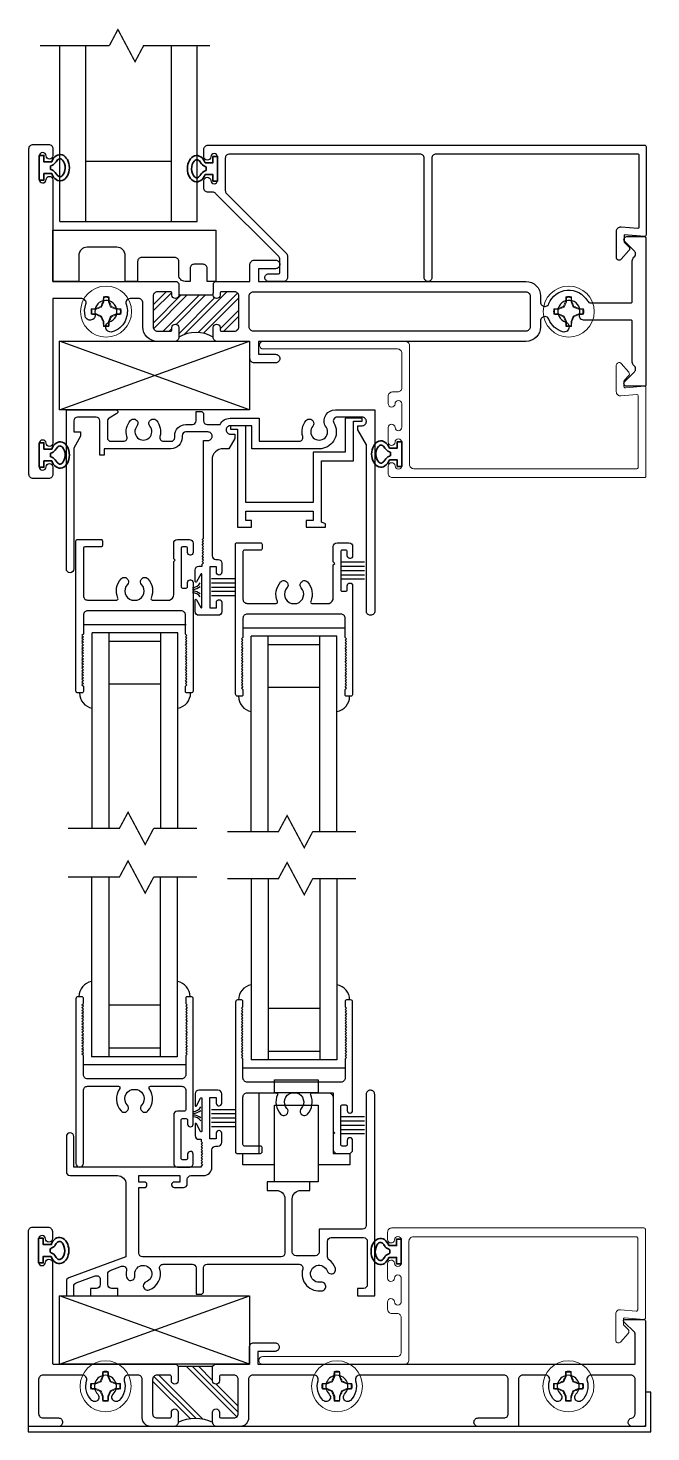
# Model space of a CAD drawing. Extents: x -138 to 168, y -127 to 80.
# Drawn here: x -7.77 to -3.23, y 46.17 to 56.42 of the extents above; entities that cross this region are included whole.
import ezdxf

# ---------------------------------------------------------------- set-up
doc = ezdxf.new("R2010")
doc.units = 0
doc.header["$MEASUREMENT"] = 0
doc.layers.get('0').update_dxf_attribs({"linetype": 'CONTINUOUS'})
doc.layers.add('ALUM-RED', color=1, linetype='CONTINUOUS', lineweight=9)
doc.layers.add('PROFILE NUMBER', color=150, linetype='CONTINUOUS', lineweight=35)
for name, color, linetype in [('FRAME', 1, 'CONTINUOUS'), ('GLASS', 7, 'CONTINUOUS'), ('GLAZING', 7, 'CONTINUOUS'), ('MISC', 7, 'CONTINUOUS'), ('SEAL', 7, 'CONTINUOUS'), ('SETTING_BLOCK', 4, 'CONTINUOUS'), ('TEXT', 7, 'CONTINUOUS'), ('VENT', 5, 'CONTINUOUS')]:
    doc.layers.add(name, color=color, linetype=linetype)

# ---------------------------------------------------------------- blocks, each defined once
blk = doc.blocks.new('2001 Block Sill')
blk.add_lwpolyline([(0.469, -0.927), (0.481, -0.915), (0.481, -0.736, -0.414214), (0.508, -0.709), (1.179, -0.709, -0.500943), (1.205, -0.744, 0.561043), (1.348, -0.902, 0.516447), (1.369, -0.856), (1.369, -0.855, 0.318358), (1.336, -0.84, -2.17601), (1.383, -0.758, 0.318358), (1.413, -0.779), (1.413, -0.779, 0.516447), (1.443, -0.738, 0.153486), (1.398, -0.678, -0.240816), (1.386, -0.656), (1.386, -0.542, -0.414214), (1.413, -0.515), (1.649, -0.515, -0.414214), (1.676, -0.542), (1.676, -0.858, -0.414214), (1.649, -0.885), (1.605, -0.885), (1.605, -0.939), (1.73, -0.939), (1.73, 0.53, 0.414214), (1.7, 0.561), (1.699, 0.561, 0.414214), (1.668, 0.53), (1.668, -0.426, -0.414214), (1.641, -0.453), (1.324, -0.453), (1.324, -0.62, -0.414214), (1.297, -0.647), (1.156, -0.647, -0.414214), (1.129, -0.62), (1.129, -0.232, -0.414214), (1.191, -0.17), (1.258, -0.17), (1.258, -0.108), (0.946, -0.108), (0.946, -0.17), (1.013, -0.17, -0.414214), (1.075, -0.232), (1.075, -0.628, -0.414214), (1.048, -0.655), (0.036, -0.655, -0.414214), (0.009, -0.628), (0.009, -0.149), (0.049, -0.149, 0.414214), (0.069, -0.13), (0.069, -0.128, 0.414214), (0.049, -0.109), (0.009, -0.109), (0.009, -0.062), (0.309, -0.062), (0.309, -0.109), (0.268, -0.109, 0.414214), (0.249, -0.128), (0.249, -0.13, 0.414214), (0.268, -0.149), (0.336, -0.149, 0.414214), (0.363, -0.122), (0.363, -0.089, -0.414214), (0.39, -0.062), (0.481, -0.062, 0.414214), (0.543, 0), (0.543, 0.126, -0.414214), (0.57, 0.153), (0.587, 0.153, 0.414214), (0.614, 0.18), (0.614, 0.247, 0.414214), (0.595, 0.267), (0.594, 0.267, 0.414214), (0.574, 0.247), (0.574, 0.207), (0.527, 0.207), (0.527, 0.507), (0.574, 0.507), (0.574, 0.466, 0.414214), (0.594, 0.447), (0.595, 0.447, 0.414214), (0.614, 0.466), (0.614, 0.534, 0.414214), (0.587, 0.561), (0.447, 0.561, 0.414214), (0.42, 0.534), (0.42, 0.45, 0.782609), (0.43, 0.447), (0.46, 0.504, -0.782609), (0.469, 0.502), (0.469, 0.262, -0.782609), (0.46, 0.26), (0.43, 0.317, 0.782609), (0.42, 0.314), (0.42, 0.23, 0.414214), (0.447, 0.203), (0.465, 0.203), (0.465, 0.188), (0.475, 0.178), (0.465, 0.168), (0.475, 0.158), (0.465, 0.148), (0.475, 0.138), (0.465, 0.128), (0.475, 0.118), (0.465, 0.108), (0.475, 0.098), (0.465, 0.088), (0.475, 0.078), (0.465, 0.068), (0.475, 0.058), (0.465, 0.048), (0.475, 0.038), (0.465, 0.028), (0.475, 0.018), (0.465, 0.008), (0.465, 0), (-0.465, 0), (-0.465, 0.223, 0.414214), (-0.492, 0.25), (-0.493, 0.25, 0.414214), (-0.519, 0.223), (-0.519, -0.035, 0.414214), (-0.492, -0.062), (-0.146, -0.062, -0.414214), (-0.084, -0.124), (-0.084, -0.655), (-0.502, -0.808, 0.314924), (-0.519, -0.833), (-0.519, -0.939), (-0.465, -0.939), (-0.465, -0.871, -0.314924), (-0.448, -0.845), (-0.308, -0.794, -0.521001), (-0.272, -0.819), (-0.272, -0.858, -0.414214), (-0.299, -0.885), (-0.344, -0.885), (-0.344, -0.939), (-0.144, -0.939), (-0.144, -0.885), (-0.19, -0.885, -0.414214), (-0.217, -0.858), (-0.217, -0.78, -0.314924), (-0.2, -0.755), (-0.116, -0.724, -0.585187), (-0.08, -0.755, 0.096326), (-0.08, -0.802, 0.516447), (-0.034, -0.823), (-0.034, -0.823, 0.318358), (-0.019, -0.791, -2.17601), (0.063, -0.838, 0.318358), (0.042, -0.867), (0.042, -0.868, 0.516447), (0.084, -0.897, 0.399856), (0.162, -0.744, -0.500943), (0.188, -0.709), (0.4, -0.709, -0.414214), (0.427, -0.736), (0.427, -0.927)], format="xyb", close=True)
blk = doc.blocks.new('2000 Block Head')
blk.add_lwpolyline([(-0.049, 1.488), (-0.037, 1.476), (-0.037, 1.419, 0.414214), (-0.01, 1.392), (0.084, 1.392, -0.288631), (0.157, 1.438), (0.37, 1.438), (0.37, 1.27), (0.661, 1.27, 0.500943), (0.687, 1.305, -0.254791), (0.712, 1.422, -0.516447), (0.763, 1.417), (0.763, 1.416, -0.318358), (0.76, 1.381, 2.17601), (0.854, 1.381, -0.081588), (0.849, 1.389, -0.529011), (0.925, 1.5), (1.213, 1.5), (1.213, 0.03, -0.414214), (1.183, 0), (1.181, 0, -0.414214), (1.151, 0.03), (1.151, 1.244), (1.088, 1.353), (1.088, 1.384), (1.121, 1.384, 0.414214), (1.151, 1.414), (1.151, 1.416, 0.414214), (1.121, 1.446), (0.937, 1.446, 0.585024), (0.914, 1.405, -0.543308), (0.823, 1.216), (0.316, 1.216), (0.316, 1.384), (0.16, 1.384, 0.414214), (0.129, 1.354), (0.129, 1.353, 0.414214), (0.16, 1.322), (0.191, 1.322), (0.191, 1.291), (0.148, 1.216), (0.107, 1.216, 0.414214), (0.026, 1.135), (0.026, 0.435, 0.414214), (0.053, 0.408), (0.07, 0.408, -0.414214), (0.097, 0.381), (0.097, 0.314, -0.414214), (0.078, 0.294), (0.077, 0.294, -0.414214), (0.057, 0.314), (0.057, 0.354), (0.01, 0.354), (0.01, 0.054), (0.057, 0.054), (0.057, 0.095, -0.414214), (0.077, 0.114), (0.078, 0.114, -0.414214), (0.097, 0.095), (0.097, 0.027, -0.414214), (0.07, 0), (-0.07, 0, -0.414214), (-0.097, 0.027), (-0.097, 0.112, -0.782609), (-0.088, 0.114), (-0.057, 0.057, 0.782609), (-0.048, 0.059), (-0.048, 0.299, 0.782609), (-0.057, 0.301), (-0.088, 0.244, -0.782609), (-0.097, 0.246), (-0.097, 0.331, -0.414214), (-0.07, 0.358), (-0.046, 0.358), (-0.046, 0.373), (-0.036, 0.383), (-0.046, 0.393), (-0.036, 0.403), (-0.046, 0.413), (-0.036, 0.423), (-0.046, 0.433), (-0.036, 0.443), (-0.046, 0.453), (-0.036, 0.463), (-0.046, 0.473), (-0.036, 0.483), (-0.046, 0.493), (-0.036, 0.503), (-0.046, 0.513), (-0.036, 0.523), (-0.046, 0.533), (-0.036, 0.543), (-0.046, 0.553), (-0.039, 0.56), (-0.036, 0.56), (-0.036, 1.276), (-0.005, 1.276, 0.414214), (0.026, 1.307), (0.026, 1.308, 0.414214), (-0.005, 1.338), (-0.166, 1.338, 0.414214), (-0.193, 1.311), (-0.193, 1.297, -0.414214), (-0.274, 1.216), (-0.762, 1.216), (-0.762, 1.17), (-0.792, 1.17), (-0.792, 1.419, 0.414214), (-0.819, 1.446), (-0.956, 1.446, 0.414214), (-0.983, 1.419), (-0.983, 1.338), (-0.933, 1.338), (-0.933, 1.307), (-0.983, 1.22), (-0.983, 0.338, -0.414214), (-1.01, 0.311), (-1.01, 0.311, -0.414214), (-1.037, 0.338), (-1.037, 1.5), (-0.677, 1.5, -0.767327), (-0.669, 1.472), (-0.725, 1.44, 0.267949), (-0.738, 1.417), (-0.738, 1.297, 0.414214), (-0.711, 1.27), (-0.621, 1.27, 0.500943), (-0.595, 1.305, -0.254791), (-0.57, 1.422, -0.516447), (-0.519, 1.417), (-0.519, 1.416, -0.318358), (-0.522, 1.381, 2.17601), (-0.428, 1.381, -0.318358), (-0.431, 1.416), (-0.431, 1.417, -0.516447), (-0.38, 1.422, -0.254791), (-0.355, 1.305, 0.500943), (-0.329, 1.27), (-0.274, 1.27, 0.414214), (-0.247, 1.297), (-0.247, 1.311, -0.414214), (-0.166, 1.392), (-0.118, 1.392, 0.414214), (-0.091, 1.419), (-0.091, 1.488)], format="xyb", close=True)
blk = doc.blocks.new('2012 fixed rail')
blk.add_lwpolyline([(-0.313, -0.236, -0.414214), (-0.286, -0.263), (-0.286, -0.617, -0.414214), (-0.313, -0.644), (-0.4, -0.644, -0.414214), (-0.428, -0.617), (-0.428, -0.549, -0.414214), (-0.408, -0.53), (-0.407, -0.53, -0.414214), (-0.387, -0.55), (-0.387, -0.58, 0.414214), (-0.377, -0.59), (-0.35, -0.59, 0.414214), (-0.34, -0.58), (-0.34, -0.3, 0.414214), (-0.35, -0.29), (-0.377, -0.29, 0.414214), (-0.387, -0.3), (-0.387, -0.33, -0.414214), (-0.407, -0.35), (-0.408, -0.35, -0.414214), (-0.428, -0.331), (-0.428, 0.585, -0.414214), (-0.413, 0.6), (-0.384, 0.6, -0.414214), (-0.374, 0.59), (-0.374, 0.55), (-0.384, 0.54), (-0.374, 0.53), (-0.384, 0.52), (-0.374, 0.51), (-0.384, 0.5), (-0.374, 0.49), (-0.384, 0.48), (-0.374, 0.47), (-0.384, 0.46), (-0.374, 0.45), (-0.384, 0.44), (-0.374, 0.43), (-0.384, 0.42), (-0.374, 0.41), (-0.384, 0.4), (-0.374, 0.39), (-0.384, 0.38), (-0.374, 0.37), (-0.384, 0.36), (-0.374, 0.35), (-0.384, 0.34), (-0.374, 0.33), (-0.384, 0.32), (-0.374, 0.31), (-0.384, 0.3), (-0.374, 0.29), (-0.384, 0.28), (-0.374, 0.27), (-0.384, 0.26), (-0.374, 0.25), (-0.384, 0.24), (-0.374, 0.23), (-0.384, 0.22), (-0.374, 0.21), (-0.384, 0.2), (-0.374, 0.19), (-0.384, 0.18), (-0.374, 0.17), (-0.374, 0.031, 0.414214), (-0.343, 0), (0, 0), (0.342, 0, 0.414214), (0.373, 0.031), (0.373, 0.17), (0.384, 0.18), (0.373, 0.19), (0.384, 0.2), (0.373, 0.21), (0.384, 0.22), (0.373, 0.23), (0.384, 0.24), (0.373, 0.25), (0.384, 0.26), (0.373, 0.27), (0.384, 0.28), (0.373, 0.29), (0.384, 0.3), (0.373, 0.31), (0.384, 0.32), (0.373, 0.33), (0.384, 0.34), (0.373, 0.35), (0.384, 0.36), (0.373, 0.37), (0.384, 0.38), (0.373, 0.39), (0.384, 0.4), (0.373, 0.41), (0.384, 0.42), (0.373, 0.43), (0.384, 0.44), (0.373, 0.45), (0.384, 0.46), (0.373, 0.47), (0.384, 0.48), (0.373, 0.49), (0.384, 0.5), (0.373, 0.51), (0.384, 0.52), (0.373, 0.53), (0.384, 0.54), (0.373, 0.55), (0.373, 0.59, -0.414214), (0.384, 0.6), (0.413, 0.6, -0.414214), (0.427, 0.585), (0.427, 0), (0.427, -0.617, -0.414214), (0.4, -0.644, -0.414214), (0.373, -0.617), (0.373, -0.085, 0.414214), (0.342, -0.054), (0.117, -0.054, 0.6055), (0.108, -0.07, -0.348752), (0.098, -0.234, -0.508835), (0.048, -0.228, -0.325526), (0.052, -0.192, 0.55027), (0.02, -0.078), (0, -0.078), (-0.02, -0.078, 0.55027), (-0.052, -0.192, -0.325526), (-0.048, -0.228, -0.508835), (-0.098, -0.234, -0.348752), (-0.108, -0.07, 0.6055), (-0.117, -0.054), (-0.343, -0.054, 0.414214), (-0.374, -0.085), (-0.374, -0.226, 0.414214), (-0.363, -0.236)], format="xyb", close=True)
blk = doc.blocks.new('2014 Slider Rail')
blk.add_lwpolyline([(-0.373, 0.031), (-0.373, 0.17), (-0.383, 0.18), (-0.373, 0.19), (-0.383, 0.2), (-0.373, 0.21), (-0.383, 0.22), (-0.373, 0.23), (-0.383, 0.24), (-0.373, 0.25), (-0.383, 0.26), (-0.373, 0.27), (-0.383, 0.28), (-0.373, 0.29), (-0.383, 0.3), (-0.373, 0.31), (-0.383, 0.32), (-0.373, 0.33), (-0.383, 0.34), (-0.373, 0.35), (-0.383, 0.36), (-0.373, 0.37), (-0.383, 0.38), (-0.373, 0.39), (-0.383, 0.4), (-0.373, 0.41), (-0.383, 0.42), (-0.373, 0.43), (-0.383, 0.44), (-0.373, 0.45), (-0.383, 0.46), (-0.373, 0.47), (-0.383, 0.48), (-0.373, 0.49), (-0.383, 0.5), (-0.373, 0.51), (-0.383, 0.52), (-0.373, 0.53), (-0.383, 0.54), (-0.373, 0.55), (-0.373, 0.59, 0.414214), (-0.383, 0.6), (-0.412, 0.6, 0.414214), (-0.427, 0.585), (-0.427, 0), (-0.427, -0.51, 0.414214), (-0.417, -0.52), (-0.244, -0.52, 0.414214), (-0.234, -0.51), (-0.234, -0.476, 0.414214), (-0.244, -0.466), (-0.363, -0.466, -0.414214), (-0.373, -0.456), (-0.373, -0.109, -0.414214), (-0.342, -0.078), (-0.13, -0.078, -0.541072), (-0.121, -0.092, 0.295226), (-0.098, -0.234, 0.508835), (-0.048, -0.228), (-0.048, -0.228, 0.325526), (-0.052, -0.192, -0.55027), (-0.02, -0.078), (0, -0.078), (0.02, -0.078, -0.55027), (0.052, -0.192, 0.325526), (0.048, -0.228), (0.048, -0.228, 0.508835), (0.098, -0.234, 0.295226), (0.121, -0.092, -0.541072), (0.13, -0.078), (0.255, -0.078, -0.353293), (0.286, -0.119), (0.286, -0.36), (0.296, -0.37), (0.286, -0.38), (0.286, -0.493, 0.414214), (0.313, -0.52), (0.4, -0.52, 0.414214), (0.427, -0.493), (0.427, -0.425, 0.414214), (0.408, -0.406), (0.407, -0.406, 0.414214), (0.387, -0.426), (0.387, -0.456, -0.414214), (0.377, -0.466), (0.35, -0.466, -0.414214), (0.34, -0.456), (0.34, -0.176, -0.414214), (0.35, -0.166), (0.377, -0.166, -0.414214), (0.387, -0.176), (0.387, -0.206, 0.414214), (0.407, -0.226), (0.408, -0.226, 0.414214), (0.427, -0.207), (0.427, 0.585, 0.414214), (0.412, 0.6), (0.382, 0.6, 0.414214), (0.372, 0.59), (0.372, 0.55), (0.382, 0.54), (0.372, 0.53), (0.382, 0.52), (0.372, 0.51), (0.382, 0.5), (0.372, 0.49), (0.382, 0.48), (0.372, 0.47), (0.382, 0.46), (0.372, 0.45), (0.382, 0.44), (0.372, 0.43), (0.382, 0.42), (0.372, 0.41), (0.382, 0.4), (0.372, 0.39), (0.382, 0.38), (0.372, 0.37), (0.382, 0.36), (0.372, 0.35), (0.382, 0.34), (0.372, 0.33), (0.382, 0.32), (0.372, 0.31), (0.382, 0.3), (0.372, 0.29), (0.382, 0.28), (0.372, 0.27), (0.382, 0.26), (0.372, 0.25), (0.382, 0.24), (0.372, 0.23), (0.382, 0.22), (0.372, 0.21), (0.382, 0.2), (0.372, 0.19), (0.382, 0.18), (0.372, 0.17), (0.372, 0.031, -0.414214), (0.341, 0), (0, 0), (-0.341, 0, -0.414214)], format="xyb", close=True)
blk = doc.blocks.new('5 LINE SEAL')
for p, q in [((0.0434, 0.0155), (0, 0.0155)), ((0.0434, 0.0077), (0, 0.0077)), ((0.0434, 0), (0, 0)), ((0.0434, -0.0078), (0, -0.0078)), ((0.0434, -0.0155), (0, -0.0155))]:
    blk.add_line(p, q)
blk = doc.blocks.new('4 LINE SEAL')
for centre, radius, start, end in [((4.0241, 6.0253), 0.0156, 268.2769, 330.8274), ((4.0241, 6.027), 0.0206, 268.6942, 311.4319), ((4.0232, 5.9799), 0.0231, 50.9389, 88.9613), ((4.0232, 5.9816), 0.0181, 36.4603, 88.6742)]:
    blk.add_arc(centre, radius, start, end)
blk = doc.blocks.new('BL856 ANTI-LIFT')
blk.add_lwpolyline([(13.8969, 4.289), (13.8383, 4.289), (13.8383, 4.1972), (13.7158, 4.1972), (13.7158, 4.3374), (13.6879, 4.3374), (13.6879, 4.3314), (13.7008, 4.3314), (13.7008, 4.1522), (13.7258, 4.1522), (13.7258, 4.1647), (13.7158, 4.1647), (13.7158, 4.1817), (13.8383, 4.1817), (13.8383, 4.1647), (13.8258, 4.1647), (13.8258, 4.1522), (13.8613, 4.1522), (13.8613, 4.1583), (13.8538, 4.1615), (13.8538, 4.2735), (13.9119, 4.2735), (13.9119, 4.3458), (13.9281, 4.3458), (13.9281, 4.3512), (13.8969, 4.3512)], close=True)
blk = doc.blocks.new('HA 9306 Roller Assy')
blk.add_line((0.16, 0.65), (-0.16, 0.65))
blk.add_lwpolyline([(-0.16, 0.125), (-0.39, 0.125), (-0.39, 0.208), (-0.27, 0.208), (-0.27, 0.65), (-0.16, 0.65), (-0.16, 0.745), (0.16, 0.745), (0.16, 0.65), (0.27, 0.65), (0.27, 0.208), (0.39, 0.208), (0.39, 0.125), (0.16, 0.125), (0.16, 0), (-0.16, 0)], close=True)
blk.add_lwpolyline([(-0.16, 0.125), (-0.16, 0.56), (0.16, 0.56), (0.16, 0.125)])
blk = doc.blocks.new('3806 MULLION')
h = blk.add_hatch()
h.set_pattern_fill('ANSI32', color=256, scale=0.25, style=0)
h.set_pattern_definition([(45, (-1.96831, -4.979215), (-0.0662913, 0.0662913), []), (45, (-1.92411, -4.979215), (-0.0662913, 0.0662913), [])])
h.paths.add_polyline_path([(-1.369, 0.094, -0.414214), (-1.394, 0.118), (-1.394, 0.134, 0.414214), (-1.404, 0.144), (-1.5, 0.144, 0.414214), (-1.531, 0.113), (-1.531, -0.113, 0.414214), (-1.5, -0.143), (-1.404, -0.143, 0.414214), (-1.394, -0.133), (-1.394, -0.118, -0.414214), (-1.369, -0.094, -0.414214), (-1.344, -0.118), (-1.093, -0.118, -0.414214), (-1.068, -0.094, -0.414214), (-1.043, -0.118), (-1.043, -0.133, 0.414214), (-1.033, -0.143), (-0.937, -0.143, 0.414214), (-0.906, -0.113), (-0.906, 0.113, 0.414214), (-0.937, 0.144), (-1.033, 0.144, 0.414214), (-1.043, 0.134), (-1.043, 0.118, -0.414214), (-1.068, 0.094, -0.414214), (-1.093, 0.118), (-1.093, 0.188, -0.275826), (-1.344, 0.188), (-1.344, 0.118, -0.414214)])
for p, q in [((-1.344, -0.118), (-1.093, -0.118)), ((-1.344, -0.203), (-1.344, -0.133))]:
    blk.add_line(p, q)
for points in [[(-1.093, -0.133), (-1.093, -0.118, -0.414214), (-1.068, -0.094, -0.414214), (-1.043, -0.118), (-1.043, -0.133, 0.414214), (-1.033, -0.143), (-0.937, -0.143, 0.414214), (-0.906, -0.113), (-0.906, 0.113, 0.414214), (-0.937, 0.144), (-1.033, 0.144, 0.414214), (-1.043, 0.134), (-1.043, 0.118, -0.414214), (-1.068, 0.094, -0.414214), (-1.093, 0.118), (-1.093, 0.188, -0.414214), (-1.062, 0.219), (-0.937, 0.219, -0.414214), (-0.831, 0.113), (-0.831, -0.062, 0.414214), (-0.8, -0.094), (-0.738, -0.094, 0.517938), (-0.709, -0.052, -0.42659), (-0.608, 0.149, -0.510157), (-0.56, 0.113), (-0.56, 0.112, -0.323599), (-0.586, 0.077, 2.284894), (-0.483, 0.018, -0.323599), (-0.466, 0.058), (-0.465, 0.058, -0.510157), (-0.41, 0.035, -0.142368), (-0.415, -0.052, 0.517938), (-0.386, -0.094), (-0.175, -0.094), (-0.175, 0.91), (-0.175, 0.961, -0.414214), (-0.15, 0.986, -0.399638), (-0.125, 0.962, 0.399638), (-0.1, 0.939), (-0.1, 0.939, 0.414214), (-0.075, 0.964), (-0.075, 1.134, 0.414214), (-0.1, 1.159), (-0.1, 1.159, 0.399638), (-0.125, 1.135, -0.399638), (-0.15, 1.111), (-0.15, 1.111, -0.414214), (-0.175, 1.136), (-0.175, 1.188, -0.414214), (-0.144, 1.219), (-0.031, 1.219, -0.414214), (0, 1.188), (0, 0), (0, -1.188, -0.414214), (-0.031, -1.219), (-0.144, -1.219, -0.414214), (-0.175, -1.188), (-0.175, -1.136, -0.414214), (-0.15, -1.111), (-0.15, -1.111, -0.399638), (-0.125, -1.135, 0.399638), (-0.1, -1.159), (-0.1, -1.159, 0.414214), (-0.075, -1.133), (-0.075, -0.964, 0.414214), (-0.1, -0.938), (-0.1, -0.938, 0.399638), (-0.125, -0.962, -0.399638), (-0.15, -0.986, -0.414214), (-0.175, -0.961), (-0.175, -0.909), (-0.175, -0.219), (-1.078, -0.219), (-1.093, -0.203)], [(-3.625, -0.143, -0.414214), (-3.656, -0.113), (-3.656, 0.113, -0.414214), (-3.625, 0.144), (-1.637, 0.144, -0.414214), (-1.606, 0.113), (-1.606, -0.113, -0.414214), (-1.637, -0.143)]]:
    blk.add_lwpolyline(points, format="xyb", close=True)
blk.add_lwpolyline([(-1.344, -0.203), (-1.359, -0.219), (-1.612, -0.219), (-1.612, -0.344, -0.414214), (-1.643, -0.374), (-1.799, -0.374, -0.414214), (-1.83, -0.344, -0.414214), (-1.799, -0.312), (-1.674, -0.312), (-1.674, -0.219), (-3.625, -0.219, -0.414214), (-3.731, -0.113), (-3.731, -0.068, 0.414214), (-3.762, -0.037), (-3.764, -0.037, 0.308174), (-3.793, -0.057, -0.627979), (-4.073, -0.078, 0.267949), (-4.1, -0.062), (-4.39, -0.062, 0.414214), (-4.4, -0.072), (-4.4, -0.37, -0.237131), (-4.413, -0.395, 0.457629), (-4.416, -0.441), (-4.346, -0.511, -0.668179), (-4.36, -0.546), (-4.49, -0.546, -0.414214), (-4.5, -0.535), (-4.5, 0), (-4.5, 0.536, -0.414214), (-4.49, 0.546), (-4.36, 0.546, -0.668179), (-4.346, 0.511), (-4.416, 0.441, 0.457629), (-4.413, 0.395, -0.237131), (-4.4, 0.37), (-4.4, 0.073, 0.414214), (-4.39, 0.063), (-4.045, 0.063, -0.500407), (-4.016, 0.023, 2.386509), (-3.914, 0.077, -0.326072), (-3.94, 0.113, -0.502305), (-3.892, 0.149, -0.227368), (-3.793, 0.057, 0.308174), (-3.764, 0.038), (-3.762, 0.038, 0.414214), (-3.731, 0.069), (-3.731, 0.113, -0.414214), (-3.625, 0.219), (-1.674, 0.219), (-1.674, 0.313), (-1.799, 0.313, -0.414214), (-1.83, 0.344, -0.414214), (-1.799, 0.375), (-1.643, 0.375, -0.414214), (-1.612, 0.344), (-1.612, 0.228, 0.414214), (-1.602, 0.219), (-1.375, 0.219, -0.414214), (-1.344, 0.188), (-1.344, 0.118, -0.414214), (-1.369, 0.094, -0.414214), (-1.394, 0.118), (-1.394, 0.134, 0.414214), (-1.404, 0.144), (-1.5, 0.144, 0.414214), (-1.531, 0.113), (-1.531, -0.113, 0.414214), (-1.5, -0.143), (-1.404, -0.143, 0.414214), (-1.394, -0.133), (-1.394, -0.118, -0.414214), (-1.369, -0.094, -0.414214), (-1.344, -0.118), (-1.344, -0.133)], format="xyb")
blk.add_arc((-1.219, 0.398), 0.245, 239.1595, 300.8405)
blk = doc.blocks.new('3801 1 INCH GLASS STOP')
blk.add_lwpolyline([(2.741, 0.327, -0.414214), (2.769, 0.299, -0.414214), (2.741, 0.271), (2.669, 0.271, 0.414214), (2.659, 0.261), (2.659, 0.167, 0.198912), (2.668, 0.145), (3.128, -0.315, 0.198912), (3.15, -0.324), (3.183, -0.324, -0.414214), (3.214, -0.355), (3.214, -0.408, -0.414214), (3.189, -0.433, -0.399638), (3.164, -0.41, 0.400364), (3.139, -0.386, 0.414214), (3.114, -0.411), (3.114, -0.581, 0.414214), (3.139, -0.606), (3.139, -0.606, 0.399638), (3.164, -0.582, -0.399638), (3.189, -0.558, -0.414214), (3.214, -0.583), (3.214, -0.637, -0.414214), (3.183, -0.668), (-0.001, -0.668, -0.414214), (-0.011, -0.658), (-0.011, -0.01, -0.440011), (0, 0), (0.149, -0.013), (0.149, 0.04), (0.115, 0.074, -0.395486), (0.114, 0.102), (0.17, 0.165, -0.691708), (0.205, 0.152), (0.205, -0.04, -0.440011), (0.171, -0.071), (0.05, -0.061, 0.440011), (0.039, -0.071), (0.039, -0.593, 0.414214), (0.049, -0.603), (1.52, -0.603, 0.414214), (1.551, -0.572), (1.551, 0.299, -0.414214), (1.579, 0.327, -0.414214), (1.607, 0.299), (1.607, -0.572, 0.414214), (1.638, -0.603), (3.027, -0.603, 0.414214), (3.058, -0.572), (3.058, -0.337, 0.198912), (3.049, -0.315), (2.612, 0.122, -0.198912), (2.603, 0.144), (2.603, 0.296, -0.414214), (2.634, 0.327)], format="xyb", close=True)
blk = doc.blocks.new('dfasdf')
at = {"color": 7, "linetype": 'Continuous', "lineweight": 15}
for p, q in [((54.623, 25.649), (54.607, 25.61)), ((54.623, 25.649), (54.617, 25.65)), ((54.623, 25.679), (54.62, 25.686)), ((54.623, 25.679), (54.623, 25.649)), ((54.657, 25.649), (54.657, 25.679)), ((54.657, 25.649), (54.662, 25.65)), ((54.673, 25.61), (54.657, 25.649)), ((54.537, 25.56), (54.531, 25.557)), ((54.568, 25.594), (54.537, 25.594)), ((54.537, 25.56), (54.568, 25.56)), ((54.568, 25.594), (54.567, 25.599)), ((54.568, 25.56), (54.567, 25.555)), ((54.607, 25.61), (54.568, 25.594)), ((54.568, 25.56), (54.607, 25.544)), ((54.607, 25.61), (54.601, 25.615)), ((54.607, 25.544), (54.601, 25.539)), ((54.607, 25.544), (54.623, 25.505)), ((54.657, 25.505), (54.673, 25.544)), ((54.673, 25.61), (54.678, 25.615)), ((54.711, 25.594), (54.673, 25.61)), ((54.673, 25.544), (54.711, 25.56)), ((54.673, 25.544), (54.678, 25.539)), ((54.711, 25.594), (54.712, 25.599)), ((54.742, 25.594), (54.711, 25.594)), ((54.711, 25.56), (54.712, 25.555)), ((54.711, 25.56), (54.742, 25.56)), ((54.742, 25.594), (54.748, 25.597)), ((54.623, 25.505), (54.617, 25.504)), ((54.623, 25.505), (54.623, 25.475)), ((54.657, 25.505), (54.662, 25.504)), ((54.657, 25.475), (54.657, 25.505)), ((54.657, 25.475), (54.659, 25.468))]:
    blk.add_line(p, q, dxfattribs=at)
at = {"color": 7, "linetype": 'Continuous', "lineweight": 15, "flags": 128}
for points in [[(54.657, 25.679), (54.658, 25.683), (54.659, 25.686)], [(54.537, 25.594), (54.534, 25.595), (54.531, 25.597)], [(54.742, 25.56), (54.745, 25.559), (54.748, 25.557)], [(54.623, 25.475), (54.621, 25.471), (54.62, 25.468)]]:
    blk.add_lwpolyline(points, dxfattribs=at)
at = {"color": 7, "linetype": 'Continuous', "lineweight": 15}
blk.add_circle((54.64, 25.577), 0.186, dxfattribs=at)
for centre, radius, start, end in [((55.692, 25.142), 1.189, 154.7283, 156.5646), ((55.559, 25.592), 0.944, 174.331, 176.507), ((54.64, 25.577), 0.11, 79.7812, 100.2188), ((54.64, 25.577), 0.104, 80.5333, 99.4667), ((53.72, 25.592), 0.944, 3.493, 5.669), ((53.587, 25.142), 1.189, 23.4354, 25.2717), ((54.64, 25.577), 0.11, 169.7812, 190.2188), ((54.624, 24.657), 0.944, 93.493, 95.669), ((54.624, 26.497), 0.944, 264.331, 266.507), ((54.64, 25.577), 0.104, 170.5333, 189.4667), ((55.074, 24.524), 1.189, 113.4354, 115.2717), ((55.074, 26.63), 1.189, 244.7283, 246.5646), ((55.692, 26.012), 1.189, 203.4354, 205.2717), ((53.587, 26.012), 1.189, 334.7283, 336.5646), ((54.205, 24.524), 1.189, 64.7283, 66.5646), ((54.205, 26.63), 1.189, 293.4354, 295.2717), ((54.655, 24.657), 0.944, 84.331, 86.507), ((54.655, 26.497), 0.944, 273.493, 275.669), ((54.64, 25.577), 0.104, 350.5333, 9.4667), ((54.64, 25.577), 0.11, 349.7812, 10.2188), ((55.559, 25.562), 0.944, 183.493, 185.669), ((54.64, 25.577), 0.11, 259.7812, 280.2188), ((54.64, 25.577), 0.104, 260.5333, 279.4667), ((53.72, 25.562), 0.944, 354.331, 356.507)]:
    blk.add_arc(centre, radius, start, end, dxfattribs=at)
blk = doc.blocks.new('*U124')
at = {"layer": 'PROFILE NUMBER', "color": 5}
for p, q in [((-0.016, 0.092), (-0.013, 0.083)), ((-0.013, 0.083), (0.013, 0.083)), ((0.013, 0.083), (0.016, 0.092))]:
    blk.add_line(p, q, dxfattribs=at)
blk.add_lwpolyline([(-0.043, 0.091), (-0.043, 0.034), (-0.09, 0.034), (-0.09, 0), (0.09, 0), (0.09, 0.034), (0.043, 0.034), (0.043, 0.091)], dxfattribs=at)
for centre, start, end in [((-0.073, 0.071), 19.8289, 61.175), ((0.073, 0.071), 118.7633, 160.1945)]:
    blk.add_arc(centre, 0.06, start, end, dxfattribs=at)
blk.add_ellipse((0, 0.152), major_axis=(-0.0958, 0), ratio=0.712114, start_param=2.033109, end_param=7.391692, dxfattribs=at)
blk.add_open_spline([(0.044, 0.124), (0.053, 0.129), (0.059, 0.135), (0.069, 0.15), (0.068, 0.157), (0.049, 0.179), (0.027, 0.189), (-0.021, 0.191), (-0.045, 0.181), (-0.067, 0.16), (-0.068, 0.152), (-0.061, 0.137), (-0.054, 0.129), (-0.044, 0.124)], degree=3, knots=[2.2211, 2.2211, 2.2211, 2.2211, 2.727733, 2.727733, 3.7005, 3.7005, 4.673268, 4.673268, 5.646035, 5.646035, 6.618803, 6.618803, 7.203997, 7.203997, 7.203997, 7.203997], dxfattribs=at)
blk = doc.blocks.new('*U127')
at = {"layer": 'PROFILE NUMBER', "color": 5}
for p, q in [((-0.016, 0.092), (-0.013, 0.083)), ((-0.013, 0.083), (0.013, 0.083)), ((0.013, 0.083), (0.016, 0.092))]:
    blk.add_line(p, q, dxfattribs=at)
blk.add_lwpolyline([(-0.043, 0.091), (-0.043, 0.034), (-0.09, 0.034), (-0.09, 0), (0.09, 0), (0.09, 0.034), (0.043, 0.034), (0.043, 0.091)], dxfattribs=at)
for centre, start, end in [((-0.073, 0.071), 19.8289, 61.175), ((0.073, 0.071), 118.7633, 160.1945)]:
    blk.add_arc(centre, 0.06, start, end, dxfattribs=at)
blk.add_ellipse((0, 0.152), major_axis=(-0.0958, 0), ratio=0.712114, start_param=2.033109, end_param=7.391692, dxfattribs=at)
blk.add_open_spline([(0.044, 0.124), (0.053, 0.129), (0.059, 0.135), (0.069, 0.15), (0.068, 0.157), (0.049, 0.179), (0.027, 0.189), (-0.021, 0.191), (-0.045, 0.181), (-0.067, 0.16), (-0.068, 0.152), (-0.061, 0.137), (-0.054, 0.129), (-0.044, 0.124)], degree=3, knots=[2.2211, 2.2211, 2.2211, 2.2211, 2.727733, 2.727733, 3.7005, 3.7005, 4.673268, 4.673268, 5.646035, 5.646035, 6.618803, 6.618803, 7.203997, 7.203997, 7.203997, 7.203997], dxfattribs=at)
blk = doc.blocks.new('*U129')
at = {"layer": 'PROFILE NUMBER', "color": 5}
for p, q in [((-0.016, 0.092), (-0.013, 0.083)), ((-0.013, 0.083), (0.013, 0.083)), ((0.013, 0.083), (0.016, 0.092))]:
    blk.add_line(p, q, dxfattribs=at)
blk.add_lwpolyline([(-0.043, 0.091), (-0.043, 0.034), (-0.09, 0.034), (-0.09, 0), (0.09, 0), (0.09, 0.034), (0.043, 0.034), (0.043, 0.091)], dxfattribs=at)
for centre, start, end in [((-0.073, 0.071), 19.8289, 61.175), ((0.073, 0.071), 118.7633, 160.1945)]:
    blk.add_arc(centre, 0.06, start, end, dxfattribs=at)
blk.add_ellipse((0, 0.152), major_axis=(-0.0958, 0), ratio=0.712114, start_param=2.033109, end_param=7.391692, dxfattribs=at)
blk.add_open_spline([(0.044, 0.124), (0.053, 0.129), (0.059, 0.135), (0.069, 0.15), (0.068, 0.157), (0.049, 0.179), (0.027, 0.189), (-0.021, 0.191), (-0.045, 0.181), (-0.067, 0.16), (-0.068, 0.152), (-0.061, 0.137), (-0.054, 0.129), (-0.044, 0.124)], degree=3, knots=[2.2211, 2.2211, 2.2211, 2.2211, 2.727733, 2.727733, 3.7005, 3.7005, 4.673268, 4.673268, 5.646035, 5.646035, 6.618803, 6.618803, 7.203997, 7.203997, 7.203997, 7.203997], dxfattribs=at)
blk = doc.blocks.new('*U126')
at = {"layer": 'PROFILE NUMBER', "color": 5}
for p, q in [((-0.016, 0.092), (-0.013, 0.083)), ((-0.013, 0.083), (0.013, 0.083)), ((0.013, 0.083), (0.016, 0.092))]:
    blk.add_line(p, q, dxfattribs=at)
blk.add_lwpolyline([(-0.043, 0.091), (-0.043, 0.034), (-0.09, 0.034), (-0.09, 0), (0.09, 0), (0.09, 0.034), (0.043, 0.034), (0.043, 0.091)], dxfattribs=at)
for centre, start, end in [((-0.073, 0.071), 19.8289, 61.175), ((0.073, 0.071), 118.7633, 160.1945)]:
    blk.add_arc(centre, 0.06, start, end, dxfattribs=at)
blk.add_ellipse((0, 0.152), major_axis=(-0.0958, 0), ratio=0.712114, start_param=2.033109, end_param=7.391692, dxfattribs=at)
blk.add_open_spline([(0.044, 0.124), (0.053, 0.129), (0.059, 0.135), (0.069, 0.15), (0.068, 0.157), (0.049, 0.179), (0.027, 0.189), (-0.021, 0.191), (-0.045, 0.181), (-0.067, 0.16), (-0.068, 0.152), (-0.061, 0.137), (-0.054, 0.129), (-0.044, 0.124)], degree=3, knots=[2.2211, 2.2211, 2.2211, 2.2211, 2.727733, 2.727733, 3.7005, 3.7005, 4.673268, 4.673268, 5.646035, 5.646035, 6.618803, 6.618803, 7.203997, 7.203997, 7.203997, 7.203997], dxfattribs=at)
blk = doc.blocks.new('*U125')
at = {"layer": 'PROFILE NUMBER', "color": 5}
for p, q in [((-0.016, 0.092), (-0.013, 0.083)), ((-0.013, 0.083), (0.013, 0.083)), ((0.013, 0.083), (0.016, 0.092))]:
    blk.add_line(p, q, dxfattribs=at)
blk.add_lwpolyline([(-0.043, 0.091), (-0.043, 0.034), (-0.09, 0.034), (-0.09, 0), (0.09, 0), (0.09, 0.034), (0.043, 0.034), (0.043, 0.091)], dxfattribs=at)
for centre, start, end in [((-0.073, 0.071), 19.8289, 61.175), ((0.073, 0.071), 118.7633, 160.1945)]:
    blk.add_arc(centre, 0.06, start, end, dxfattribs=at)
blk.add_ellipse((0, 0.152), major_axis=(-0.0958, 0), ratio=0.712114, start_param=2.033109, end_param=7.391692, dxfattribs=at)
blk.add_open_spline([(0.044, 0.124), (0.053, 0.129), (0.059, 0.135), (0.069, 0.15), (0.068, 0.157), (0.049, 0.179), (0.027, 0.189), (-0.021, 0.191), (-0.045, 0.181), (-0.067, 0.16), (-0.068, 0.152), (-0.061, 0.137), (-0.054, 0.129), (-0.044, 0.124)], degree=3, knots=[2.2211, 2.2211, 2.2211, 2.2211, 2.727733, 2.727733, 3.7005, 3.7005, 4.673268, 4.673268, 5.646035, 5.646035, 6.618803, 6.618803, 7.203997, 7.203997, 7.203997, 7.203997], dxfattribs=at)
blk = doc.blocks.new('*U128')
at = {"layer": 'PROFILE NUMBER', "color": 5}
for p, q in [((-0.016, 0.092), (-0.013, 0.083)), ((-0.013, 0.083), (0.013, 0.083)), ((0.013, 0.083), (0.016, 0.092))]:
    blk.add_line(p, q, dxfattribs=at)
blk.add_lwpolyline([(-0.043, 0.091), (-0.043, 0.034), (-0.09, 0.034), (-0.09, 0), (0.09, 0), (0.09, 0.034), (0.043, 0.034), (0.043, 0.091)], dxfattribs=at)
for centre, start, end in [((-0.073, 0.071), 19.8289, 61.175), ((0.073, 0.071), 118.7633, 160.1945)]:
    blk.add_arc(centre, 0.06, start, end, dxfattribs=at)
blk.add_ellipse((0, 0.152), major_axis=(-0.0958, 0), ratio=0.712114, start_param=2.033109, end_param=7.391692, dxfattribs=at)
blk.add_open_spline([(0.044, 0.124), (0.053, 0.129), (0.059, 0.135), (0.069, 0.15), (0.068, 0.157), (0.049, 0.179), (0.027, 0.189), (-0.021, 0.191), (-0.045, 0.181), (-0.067, 0.16), (-0.068, 0.152), (-0.061, 0.137), (-0.054, 0.129), (-0.044, 0.124)], degree=3, knots=[2.2211, 2.2211, 2.2211, 2.2211, 2.727733, 2.727733, 3.7005, 3.7005, 4.673268, 4.673268, 5.646035, 5.646035, 6.618803, 6.618803, 7.203997, 7.203997, 7.203997, 7.203997], dxfattribs=at)
blk = doc.blocks.new('3809 BLOCK FRAME')
h = blk.add_hatch()
h.set_pattern_fill('PLAST', color=256, angle=45, style=0)
h.set_pattern_definition([(45, (-4.25098, -6.643), (-0.176777, 0.176777), []), (45, (-4.27308, -6.6209), (-0.176777, 0.176777), []), (45, (-4.29517, -6.5988), (-0.176777, 0.176777), [])])
edge = h.paths.add_edge_path()
edge.add_arc((-0.937, 0.093), 0.031, 270, 360, ccw=False)
edge.add_line((-0.937, 0.062), (-1.033, 0.062))
edge.add_arc((-1.033, 0.072), 0.01, 180, 270, ccw=False)
edge.add_line((-1.043, 0.072), (-1.043, 0.103))
edge.add_arc((-1.068, 0.103), 0.025, 360, 450)
edge.add_arc((-1.068, 0.103), 0.025, 90, 180)
edge.add_line((-1.093, 0.103), (-1.093, 0.031))
edge.add_arc((-1.218, -0.221), 0.281, 63.5092, 116.4908)
edge.add_line((-1.344, 0.031), (-1.344, 0.103))
edge.add_arc((-1.369, 0.103), 0.025, 0, 90)
edge.add_arc((-1.369, 0.103), 0.025, 90, 180)
edge.add_line((-1.394, 0.103), (-1.394, 0.072))
edge.add_arc((-1.404, 0.072), 0.01, 270, 360, ccw=False)
edge.add_line((-1.404, 0.062), (-1.5, 0.062))
edge.add_arc((-1.5, 0.093), 0.031, 180, 270, ccw=False)
edge.add_line((-1.531, 0.093), (-1.531, 0.343))
edge.add_arc((-1.5, 0.343), 0.031, 90, 180, ccw=False)
edge.add_line((-1.5, 0.374), (-1.404, 0.374))
edge.add_arc((-1.404, 0.364), 0.01, 0, 90, ccw=False)
edge.add_line((-1.394, 0.364), (-1.394, 0.333))
edge.add_arc((-1.369, 0.333), 0.025, 180, 270)
edge.add_arc((-1.369, 0.333), 0.025, 270, 360)
edge.add_line((-1.344, 0.333), (-1.344, 0.439))
edge.add_line((-1.344, 0.439), (-1.093, 0.439))
edge.add_line((-1.093, 0.439), (-1.093, 0.333))
edge.add_arc((-1.068, 0.333), 0.025, 180, 270)
edge.add_arc((-1.068, 0.333), 0.025, 270, 360)
edge.add_line((-1.043, 0.333), (-1.043, 0.364))
edge.add_arc((-1.033, 0.364), 0.01, 90, 180, ccw=False)
edge.add_line((-1.033, 0.374), (-0.937, 0.374))
edge.add_arc((-0.937, 0.343), 0.031, 0, 90, ccw=False)
edge.add_line((-0.906, 0.343), (-0.906, 0.093))
blk.add_line((-1.093, 0.439), (-1.344, 0.439))
for points in [[(-1.093, 0.439), (-1.093, 0.333, 0.414214), (-1.068, 0.308, 0.414214), (-1.043, 0.333), (-1.043, 0.364, -0.414214), (-1.033, 0.374), (-0.937, 0.374, -0.414214), (-0.906, 0.343), (-0.906, 0.093, -0.414214), (-0.937, 0.062), (-1.033, 0.062, -0.414214), (-1.043, 0.072), (-1.043, 0.103, 0.414214), (-1.068, 0.128), (-1.068, 0.128, 0.414214), (-1.093, 0.103), (-1.093, 0.031, 0.414214), (-1.062, 0), (-0.893, 0, 0.414214), (-0.831, 0.062), (-0.831, 0.343, -0.414214), (-0.8, 0.374), (-0.729, 0.374, -0.5024), (-0.699, 0.334, 0.280293), (-0.661, 0.19, 0.498955), (-0.613, 0.198), (-0.613, 0.198, 0.334263), (-0.618, 0.235, -2.470836), (-0.506, 0.235, 0.334263), (-0.511, 0.198, 0.498955), (-0.463, 0.19, 0.280293), (-0.425, 0.334, -0.5024), (-0.395, 0.374), (-0.106, 0.374, -0.414214), (-0.075, 0.343), (-0.075, 0.093, -0.414214), (-0.106, 0.062), (-0.219, 0.062, 0.414214), (-0.25, 0.031, 0.414214), (-0.219, 0), (0, 0), (0, 1.423, 0.414214), (-0.031, 1.454), (-0.144, 1.454, 0.414214), (-0.175, 1.423), (-0.175, 1.371, 0.414214), (-0.15, 1.346), (-0.15, 1.346, 0.399638), (-0.125, 1.37, -0.399638), (-0.1, 1.394), (-0.1, 1.394, -0.414214), (-0.075, 1.369), (-0.075, 1.199, -0.414214), (-0.1, 1.174), (-0.1, 1.174, -0.399638), (-0.125, 1.198, 0.399638), (-0.15, 1.221, 0.414214), (-0.175, 1.196), (-0.175, 0.464, -0.414214), (-0.185, 0.454), (-1.078, 0.454), (-1.093, 0.439)], [(-1.344, 0.439), (-1.344, 0.439), (-1.359, 0.454), (-1.612, 0.454), (-1.612, 0.579, 0.414214), (-1.643, 0.61), (-1.799, 0.61, 0.414214), (-1.83, 0.579, 0.414214), (-1.799, 0.548), (-1.674, 0.548), (-1.674, 0.454), (-4.425, 0.454), (-4.425, 0.678, -0.198912), (-4.422, 0.685), (-4.343, 0.764, 0.668179), (-4.35, 0.781), (-4.49, 0.781, 0.414214), (-4.5, 0.771), (-4.5, 0.01, 0.414214), (-4.49, 0), (-4.406, 0, 0.414214), (-4.375, 0.031, 0.358249), (-4.4, 0.061, -0.358249), (-4.425, 0.092), (-4.425, 0.343, -0.414214), (-4.394, 0.374), (-4.105, 0.374, -0.5024), (-4.075, 0.334, 0.280293), (-4.037, 0.19, 0.498955), (-3.989, 0.198, 0.334263), (-3.994, 0.235, -2.470836), (-3.882, 0.235, 0.334263), (-3.887, 0.198, 0.498955), (-3.839, 0.19, 0.280293), (-3.801, 0.334, -0.5024), (-3.771, 0.374), (-3.606, 0.374, -0.414214), (-3.575, 0.343), (-3.575, 0), (-3.281, 0, 0.414214), (-3.25, 0.031, 0.414214), (-3.281, 0.062), (-3.469, 0.062, -0.414214), (-3.5, 0.093), (-3.5, 0.343, -0.414214), (-3.469, 0.374), (-2.417, 0.374, -0.5024), (-2.387, 0.334, 0.280293), (-2.349, 0.19, 0.498955), (-2.301, 0.198, 0.334263), (-2.306, 0.235, -2.470836), (-2.194, 0.235, 0.334263), (-2.199, 0.198, 0.498955), (-2.151, 0.19, 0.280293), (-2.113, 0.334, -0.5024), (-2.083, 0.374), (-1.637, 0.374, -0.414214), (-1.606, 0.343), (-1.606, 0.062, 0.414214), (-1.544, 0), (-1.375, 0, 0.414214), (-1.344, 0.031), (-1.344, 0.103, 0.414214), (-1.369, 0.128, 0.414214), (-1.394, 0.103), (-1.394, 0.072, -0.414214), (-1.404, 0.062), (-1.5, 0.062, -0.414214), (-1.531, 0.093), (-1.531, 0.343, -0.414214), (-1.5, 0.374), (-1.404, 0.374, -0.414214), (-1.394, 0.364), (-1.394, 0.333, 0.414214), (-1.369, 0.308, 0.414214), (-1.344, 0.333), (-1.344, 0.439)]]:
    blk.add_lwpolyline(points, format="xyb")
blk.add_arc((-1.218, -0.221), 0.281, 63.5092, 116.4908)

msp = doc.modelspace()

# ---------------------------------------------------------------- linework, layer by layer
for p, q in [((-7.539, 55.009), (-6.539, 55.009)), ((-6.619, 52.065), (-7.364, 52.065)), ((-6.679, 52.005), (-7.304, 52.005)), ((-5.459, 52.041), (-6.204, 52.041)), ((-5.519, 51.981), (-6.144, 51.981)), ((-6.683, 48.912), (-7.308, 48.912)), ((-5.519, 48.889), (-6.144, 48.889)), ((-6.623, 48.852), (-7.368, 48.852)), ((-5.459, 48.829), (-6.204, 48.829))]:
    msp.add_line(p, q)
at = {"color": 7}
for p, q in [((-7.304, 50.579), (-7.304, 52.005)), ((-7.179, 50.579), (-7.179, 52.005)), ((-6.804, 50.579), (-6.804, 52.005)), ((-6.679, 50.579), (-6.679, 52.005)), ((-6.144, 50.555), (-6.144, 51.981)), ((-6.019, 50.555), (-6.019, 51.981)), ((-5.644, 50.555), (-5.644, 51.981)), ((-5.519, 50.555), (-5.519, 51.981)), ((-6.804, 51.943), (-7.179, 51.943)), ((-5.644, 51.919), (-6.019, 51.919)), ((-6.804, 51.63), (-7.179, 51.63)), ((-5.644, 51.606), (-6.019, 51.606)), ((-7.308, 50.223), (-7.308, 48.912)), ((-7.183, 50.223), (-7.183, 48.912)), ((-6.808, 50.223), (-6.808, 48.912)), ((-6.683, 50.223), (-6.683, 48.912)), ((-6.144, 50.212), (-6.144, 48.889)), ((-6.019, 50.212), (-6.019, 48.889)), ((-5.644, 50.212), (-5.644, 48.889)), ((-5.519, 50.212), (-5.519, 48.889)), ((-6.808, 49.287), (-7.183, 49.287)), ((-5.644, 49.264), (-6.019, 49.264)), ((-6.808, 48.974), (-7.183, 48.974)), ((-5.644, 48.951), (-6.019, 48.951))]:
    msp.add_line(p, q, dxfattribs=at)
for points in [[(-6.157, 54.134), (-6.157, 53.634), (-7.542, 53.634), (-7.542, 54.134)], [(-6.157, 47.167), (-6.157, 46.667), (-7.542, 46.667), (-7.542, 47.167)]]:
    msp.add_lwpolyline(points, close=True)
for centre, start, end in [((-7.285, 51.566), 179.5239, 260.364), ((-6.697, 51.566), 279.636, 0.4761), ((-6.125, 51.542), 179.5239, 260.364), ((-5.537, 51.542), 279.636, 0.4761), ((-7.289, 49.351), 99.636, 180.4761), ((-6.701, 49.351), 359.5239, 80.364), ((-6.125, 49.327), 99.636, 180.4761), ((-5.537, 49.327), 359.5239, 80.364)]:
    msp.add_arc(centre, 0.111, start, end)
at = {"layer": 'ALUM-RED'}
for points in [[(-5.095, 53.224, 0.975), (-5.045, 53.226), (-5.045, 53.396, 0.975), (-5.095, 53.397, -0.975), (-5.145, 53.398), (-5.145, 53.504, -0.975), (-5.095, 53.505, 0.975), (-5.045, 53.507), (-5.045, 53.677, 0.975), (-5.095, 53.678, -0.975), (-5.145, 53.679), (-5.145, 53.733, -0.414214), (-5.114, 53.764), (-5.076, 53.764, 0.414214), (-5.045, 53.795), (-5.045, 54.047, 0.414214), (-5.076, 54.078), (-6.056, 54.078, -1), (-6.056, 54.134), (-5.02, 54.134, -0.414214), (-4.989, 54.103), (-4.989, 53.235, 0.414214), (-4.958, 53.204), (-3.331, 53.204, 0.414214), (-3.321, 53.214), (-3.321, 53.735, 0.440011), (-3.332, 53.745), (-3.447, 53.735, -0.440011), (-3.481, 53.766), (-3.481, 53.959, -0.691708), (-3.446, 53.972), (-3.39, 53.908, -0.395486), (-3.391, 53.881), (-3.422, 53.85, 0.198912), (-3.425, 53.842), (-3.425, 53.804, 0.440011), (-3.414, 53.794), (-3.276, 53.807, -0.440011), (-3.265, 53.797), (-3.265, 53.149, -0.414214), (-3.275, 53.139), (-5.114, 53.139, -0.414214), (-5.145, 53.17), (-5.145, 53.223, -0.975)], [(-5.099, 47.576, -0.975), (-5.049, 47.575), (-5.049, 47.405, -0.975), (-5.099, 47.404, 0.975), (-5.149, 47.402), (-5.149, 47.296, 0.975), (-5.099, 47.295, -0.975), (-5.049, 47.294), (-5.049, 47.124, -0.975), (-5.099, 47.123, 0.975), (-5.149, 47.121), (-5.149, 47.068, 0.414214), (-5.118, 47.037), (-5.08, 47.037, -0.414214), (-5.049, 47.006), (-5.049, 46.754, -0.414214), (-5.08, 46.723), (-6.06, 46.723, 1), (-6.06, 46.667), (-5.024, 46.667, 0.414214), (-4.993, 46.698), (-4.993, 47.566, -0.414214), (-4.962, 47.597), (-3.335, 47.597, -0.414214), (-3.325, 47.587), (-3.325, 47.065, -0.440011), (-3.336, 47.055), (-3.451, 47.065, 0.440011), (-3.485, 47.034), (-3.485, 46.842, 0.691708), (-3.45, 46.829), (-3.394, 46.892, 0.395486), (-3.395, 46.92), (-3.426, 46.951, -0.198912), (-3.429, 46.958), (-3.429, 46.996, -0.440011), (-3.418, 47.006), (-3.28, 46.994, 0.440011), (-3.269, 47.004), (-3.269, 47.652, 0.414214), (-3.279, 47.662), (-5.118, 47.662, 0.414214), (-5.149, 47.631), (-5.149, 47.577, 0.975)]]:
    msp.add_lwpolyline(points, format="xyb", close=True, dxfattribs=at)
at = {"layer": 'GLASS'}
for p, q in [((-7.539, 55.009), (-7.539, 56.293)), ((-7.351, 55.009), (-7.351, 56.293)), ((-6.726, 55.009), (-6.726, 56.293)), ((-6.539, 55.009), (-6.539, 56.293)), ((-6.726, 55.446), (-7.351, 55.446)), ((-6.157, 53.634), (-7.542, 54.134)), ((-7.542, 53.634), (-6.157, 54.134)), ((-7.542, 46.667), (-6.157, 47.167)), ((-6.157, 46.667), (-7.542, 47.167))]:
    msp.add_line(p, q, dxfattribs=at)
at = {"layer": 'GLAZING', "const_width": 0.0094}
for points in [[(-7.178, 56.293), (-7.116, 56.41), (-6.991, 56.175), (-6.928, 56.293), (-6.444, 56.293)], [(-7.683, 56.293), (-7.178, 56.293)], [(-6.855, 50.579), (-6.917, 50.461), (-7.042, 50.696), (-7.105, 50.579), (-7.479, 50.579)], [(-5.695, 50.555), (-5.757, 50.437), (-5.882, 50.672), (-5.945, 50.555), (-6.319, 50.555)], [(-6.539, 50.579), (-6.855, 50.579)], [(-5.379, 50.555), (-5.695, 50.555)], [(-6.855, 50.223), (-6.917, 50.106), (-7.042, 50.341), (-7.105, 50.223), (-7.479, 50.223)], [(-5.695, 50.212), (-5.757, 50.094), (-5.882, 50.329), (-5.945, 50.212), (-6.319, 50.212)], [(-6.539, 50.223), (-6.855, 50.223)], [(-5.379, 50.212), (-5.695, 50.212)]]:
    msp.add_lwpolyline(points, dxfattribs=at)
at = {"layer": 'MISC'}
msp.add_lwpolyline([(-7.771, 46.213), (-7.771, 46.173), (-3.229, 46.173), (-3.229, 46.463), (-3.269, 46.463), (-3.269, 46.213)], close=True, dxfattribs=at)
at = {"layer": 'SETTING_BLOCK', "color": 7}
msp.add_lwpolyline([(-6.672, 54.618), (-6.672, 54.716, 0.414214), (-6.702, 54.746), (-6.942, 54.746, 0.414214), (-6.972, 54.716), (-6.972, 54.571), (-7.062, 54.571), (-7.062, 54.759, 0.414214), (-7.124, 54.821), (-7.34, 54.821, 0.414214), (-7.402, 54.759), (-7.402, 54.571), (-7.59, 54.571), (-7.59, 54.946), (-6.402, 54.946), (-6.402, 54.571), (-6.465, 54.571), (-6.465, 54.666, 0.414214), (-6.495, 54.696), (-6.56, 54.696, 0.414214), (-6.59, 54.666), (-6.59, 54.571), (-6.625, 54.571, -0.414214)], format="xyb", close=True, dxfattribs=at)

# ---------------------------------------------------------------- block references
at = {"xscale": -1}
msp.add_blockref('dfasdf', (47.438, 28.774), dxfattribs=at)
for p in [(-58.468, 28.774), (-61.846, 20.929), (-60.158, 20.929), (-58.47, 20.929)]:
    msp.add_blockref('dfasdf', p)
at = {"layer": 'FRAME', "rotation": 180}
for name, p in [('3806 MULLION', (-7.765, 54.352)), ('3801 1 INCH GLASS STOP', (-3.275, 54.898))]:
    msp.add_blockref(name, p, dxfattribs=at)
at = {"layer": 'FRAME'}
for name, p in [('2000 Block Head', (-6.455, 52.134)), ('2001 Block Sill', (-6.973, 48.106))]:
    msp.add_blockref(name, p, dxfattribs=at)
at = {"layer": 'FRAME', "xscale": -1}
msp.add_blockref('3809 BLOCK FRAME', (-7.769, 46.213), dxfattribs=at)
at = {"layer": 'MISC', "xscale": 4, "yscale": 4, "zscale": 4}
msp.add_blockref('BL856 ANTI-LIFT', (-61.046, 36.168), dxfattribs=at)
at = {"layer": 'MISC'}
msp.add_blockref('HA 9306 Roller Assy', (-5.815, 47.998), dxfattribs=at)
at = {"layer": 'SEAL', "xscale": 4, "yscale": 4, "zscale": 4}
for name, p in [('5 LINE SEAL', (-5.491, 52.459)), ('4 LINE SEAL', (-22.666, 28.299)), ('5 LINE SEAL', (-6.433, 52.338)), ('4 LINE SEAL', (-22.662, 24.474)), ('5 LINE SEAL', (-6.433, 48.463)), ('5 LINE SEAL', (-5.491, 48.41))]:
    msp.add_blockref(name, p, dxfattribs=at)
at = {"layer": 'TEXT', "rotation": 270}
for name, p in [('*U126', (-7.69, 55.401)), ('*U127', (-7.69, 53.304)), ('*U128', (-7.694, 47.497))]:
    msp.add_blockref(name, p, dxfattribs=at)
at = {"layer": 'TEXT', "xscale": -1, "rotation": 90}
for name, p in [('*U129', (-6.389, 55.394)), ('*U124', (-5.045, 53.311)), ('*U125', (-5.049, 47.49))]:
    msp.add_blockref(name, p, dxfattribs=at)
at = {"layer": 'VENT', "xscale": -1, "rotation": 180}
for p in [(-6.995, 52.167), (-5.831, 52.143)]:
    msp.add_blockref('2014 Slider Rail', p, dxfattribs=at)
at = {"layer": 'VENT', "xscale": -1}
msp.add_blockref('2012 fixed rail', (-6.995, 48.75), dxfattribs=at)
at = {"layer": 'VENT'}
msp.add_blockref('2014 Slider Rail', (-5.831, 48.726), dxfattribs=at)

doc.saveas('drawing.dxf')
